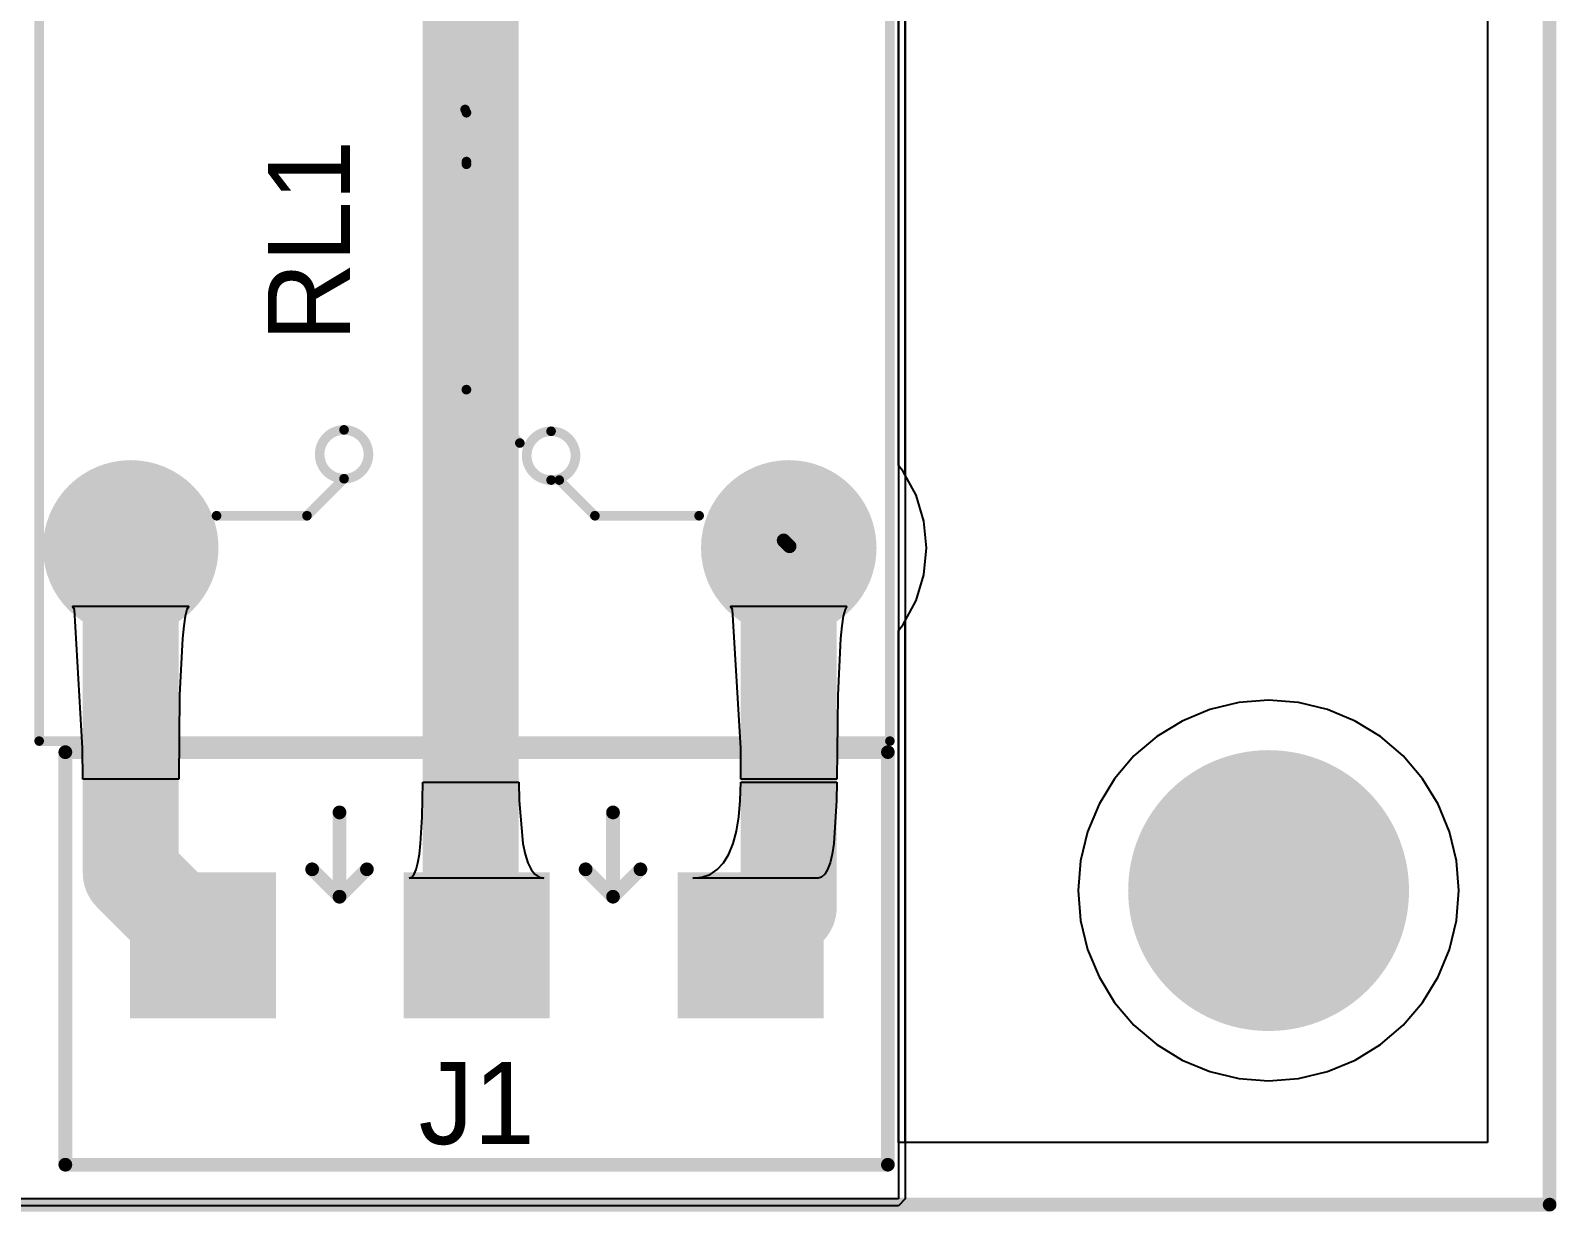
# Model space of a CAD drawing. Header units: millimetres. Extents: x 0 to 190, y 0 to 100.
# Drawn here: x 161.97 to 190.25, y -0.1 to 21.78 of the extents above; entities that cross this region are included whole.
import ezdxf

# ---------------------------------------------------------------- set-up
doc = ezdxf.new("R2010")
doc.units = ezdxf.units.MM
for name, color, linetype in [('BottomLayer', 5, 'Continuous'), ('BottomSolder', 6, 'Continuous'), ('KeepOutLayer', 6, 'Continuous'), ('MultiLayer', 9, 'Continuous'), ('PadHoleLayer', 156, 'Continuous'), ('TopLayer', 1, 'Continuous'), ('TopOverlay', 2, 'Continuous'), ('TopSolder', 216, 'Continuous')]:
    doc.layers.add(name, color=color, linetype=linetype)

# ---------------------------------------------------------------- blocks, each defined once
blk = doc.blocks.new('R_____5_C____SRD_30')
at = {"layer": 'BottomLayer'}
h = blk.add_hatch(color=5, dxfattribs=at)
edge = h.paths.add_edge_path()
edge.add_arc((2, 6), 1.524, 0, 360)
h = blk.add_hatch(color=5, dxfattribs=at)
edge = h.paths.add_edge_path()
edge.add_arc((14.2, 6), 1.524, 0, 360)
h = blk.add_hatch(color=5, dxfattribs=at)
edge = h.paths.add_edge_path()
edge.add_arc((0, 0), 1.524, 0, 360)
h = blk.add_hatch(color=5, dxfattribs=at)
edge = h.paths.add_edge_path()
edge.add_arc((2, -6), 1.524, 0, 360)
h = blk.add_hatch(color=5, dxfattribs=at)
edge = h.paths.add_edge_path()
edge.add_arc((14.2, -6.192), 1.524, 0, 360)
at = {"layer": 'BottomSolder'}
h = blk.add_hatch(color=6, dxfattribs=at)
edge = h.paths.add_edge_path()
edge.add_arc((2, 6), 1.626, 0, 360)
h = blk.add_hatch(color=6, dxfattribs=at)
edge = h.paths.add_edge_path()
edge.add_arc((14.2, 6), 1.626, 0, 360)
h = blk.add_hatch(color=6, dxfattribs=at)
edge = h.paths.add_edge_path()
edge.add_arc((0, 0), 1.626, 0, 360)
h = blk.add_hatch(color=6, dxfattribs=at)
edge = h.paths.add_edge_path()
edge.add_arc((2, -6), 1.626, 0, 360)
h = blk.add_hatch(color=6, dxfattribs=at)
edge = h.paths.add_edge_path()
edge.add_arc((14.2, -6.192), 1.626, 0, 360)
at = {"layer": 'MultiLayer'}
h = blk.add_hatch(color=9, dxfattribs=at)
edge = h.paths.add_edge_path()
edge.add_arc((2, 6), 1.524, 0, 360)
h = blk.add_hatch(color=9, dxfattribs=at)
edge = h.paths.add_edge_path()
edge.add_arc((14.2, 6), 1.524, 0, 360)
h = blk.add_hatch(color=9, dxfattribs=at)
edge = h.paths.add_edge_path()
edge.add_arc((0, 0), 1.524, 0, 360)
h = blk.add_hatch(color=9, dxfattribs=at)
edge = h.paths.add_edge_path()
edge.add_arc((2, -6), 1.524, 0, 360)
h = blk.add_hatch(color=9, dxfattribs=at)
edge = h.paths.add_edge_path()
edge.add_arc((14.2, -6.192), 1.524, 0, 360)
at = {"layer": 'PadHoleLayer'}
h = blk.add_hatch(color=156, dxfattribs=at)
edge = h.paths.add_edge_path()
edge.add_arc((2, 6), 0.571, 0, 360)
h = blk.add_hatch(color=156, dxfattribs=at)
edge = h.paths.add_edge_path()
edge.add_arc((14.2, 6), 0.571, 0, 360)
h = blk.add_hatch(color=156, dxfattribs=at)
edge = h.paths.add_edge_path()
edge.add_arc((0, 0), 0.571, 0, 360)
h = blk.add_hatch(color=156, dxfattribs=at)
edge = h.paths.add_edge_path()
edge.add_arc((2, -6), 0.571, 0, 360)
h = blk.add_hatch(color=156, dxfattribs=at)
edge = h.paths.add_edge_path()
edge.add_arc((14.2, -6.192), 0.571, 0, 360)
at = {"layer": 'TopLayer'}
h = blk.add_hatch(color=1, dxfattribs=at)
edge = h.paths.add_edge_path()
edge.add_arc((2, 6), 1.524, 0, 360)
h = blk.add_hatch(color=1, dxfattribs=at)
edge = h.paths.add_edge_path()
edge.add_arc((14.2, 6), 1.524, 0, 360)
h = blk.add_hatch(color=1, dxfattribs=at)
edge = h.paths.add_edge_path()
edge.add_arc((0, 0), 1.524, 0, 360)
h = blk.add_hatch(color=1, dxfattribs=at)
edge = h.paths.add_edge_path()
edge.add_arc((2, -6), 1.524, 0, 360)
h = blk.add_hatch(color=1, dxfattribs=at)
edge = h.paths.add_edge_path()
edge.add_arc((14.2, -6.192), 1.524, 0, 360)
at = {"layer": 'TopSolder'}
h = blk.add_hatch(color=216, dxfattribs=at)
edge = h.paths.add_edge_path()
edge.add_arc((2, 6), 1.626, 0, 360)
h = blk.add_hatch(color=216, dxfattribs=at)
edge = h.paths.add_edge_path()
edge.add_arc((14.2, 6), 1.626, 0, 360)
h = blk.add_hatch(color=216, dxfattribs=at)
edge = h.paths.add_edge_path()
edge.add_arc((0, 0), 1.626, 0, 360)
h = blk.add_hatch(color=216, dxfattribs=at)
edge = h.paths.add_edge_path()
edge.add_arc((2, -6), 1.626, 0, 360)
h = blk.add_hatch(color=216, dxfattribs=at)
edge = h.paths.add_edge_path()
edge.add_arc((14.2, -6.192), 1.626, 0, 360)
at = {"layer": 'TopOverlay'}
for points, const_width in [([(-1.61, -7.889), (-1.61, 7.874)], 0.178), ([(17.78, 7.874), (-1.61, 7.874)], 0.178), ([(17.78, -7.889), (17.78, 7.874)], 0.178), ([(14.062, 5.905), (14.171, 6.015)], 0.254), ([(1.631, 1.502), (1.631, 4.397)], 0.178), ([(13.604, 2.408), (13.604, 4.339)], 0.178), ([(12.944, 1.748), (13.604, 2.408)], 0.178), ([(11.267, 0.026), (12.258, 1.017)], 0.178), ([(6.076, 0.003), (0.888, 0.003)], 0.178), ([(11.267, 0.028), (7.092, 0.028)], 0.178), ([(1.606, -4.366), (1.606, -1.496)], 0.178), ([(13.604, -2.926), (12.918, -2.24)], 0.178), ([(13.604, -4.602), (13.604, -2.926)], 0.178), ([(17.78, -7.889), (-1.61, -7.889)], 0.178)]:
    blk.add_lwpolyline(points, dxfattribs=dict(at, const_width=const_width))
for points, const_width in [([(-1.655, 7.874, 1), (-1.566, 7.874, 1)], 0.0889), ([(-1.655, 7.874, 1), (-1.566, 7.874, 1)], 0.0889), ([(17.736, 7.874, 1), (17.824, 7.874, 1)], 0.0889), ([(17.736, 7.874, 1), (17.824, 7.874, 1)], 0.0889), ([(13.998, 5.905, 1), (14.125, 5.905, 1)], 0.127), ([(14.107, 6.015, 1), (14.234, 6.015, 1)], 0.127), ([(1.587, 4.397, 1), (1.676, 4.397, 1)], 0.0889), ([(13.56, 4.339, 1), (13.649, 4.339, 1)], 0.0889), ([(13.56, 2.408, 1), (13.649, 2.408, 1)], 0.0889), ([(13.56, 2.408, 1), (13.649, 2.408, 1)], 0.0889), ([(12.944, 1.596, 1), (12.039, 1.596, 1)], 0.178), ([(12.899, 1.748, 1), (12.988, 1.748, 1)], 0.0889), ([(1.587, 1.502, 1), (1.676, 1.502, 1)], 0.0889), ([(1.612, 1.476, 1), (1.701, 1.476, 1)], 0.0889), ([(11.995, 1.596, 1), (12.084, 1.596, 1)], 0.0889), ([(12.899, 1.596, 1), (12.988, 1.596, 1)], 0.0889), ([(12.213, 1.017, 1), (12.302, 1.017, 1)], 0.0889), ([(7.041, 0.028, 1), (6.137, 0.028, 1)], 0.178), ([(0.844, 0.003, 1), (0.933, 0.003, 1)], 0.0889), ([(6.032, 0.003, 1), (6.121, 0.003, 1)], 0.0889), ([(6.092, 0.028, 1), (6.181, 0.028, 1)], 0.0889), ([(6.997, 0.028, 1), (7.086, 0.028, 1)], 0.0889), ([(7.048, 0.028, 1), (7.137, 0.028, 1)], 0.0889), ([(11.223, 0.028, 1), (11.312, 0.028, 1)], 0.0889), ([(11.223, 0.026, 1), (11.312, 0.026, 1)], 0.0889), ([(1.561, -1.496, 1), (1.65, -1.496, 1)], 0.0889), ([(1.587, -1.47, 1), (1.676, -1.47, 1)], 0.0889), ([(12.918, -2.24, 1), (12.014, -2.24, 1)], 0.178), ([(11.969, -2.24, 1), (12.058, -2.24, 1)], 0.0889), ([(12.874, -2.24, 1), (12.963, -2.24, 1)], 0.0889), ([(12.874, -2.24, 1), (12.963, -2.24, 1)], 0.0889), ([(13.56, -2.926, 1), (13.649, -2.926, 1)], 0.0889), ([(13.56, -2.926, 1), (13.649, -2.926, 1)], 0.0889), ([(1.561, -4.366, 1), (1.65, -4.366, 1)], 0.0889), ([(13.56, -4.602, 1), (13.649, -4.602, 1)], 0.0889), ([(-1.655, -7.889, 1), (-1.566, -7.889, 1)], 0.0889), ([(-1.655, -7.889, 1), (-1.566, -7.889, 1)], 0.0889), ([(17.736, -7.889, 1), (17.824, -7.889, 1)], 0.0889), ([(17.736, -7.889, 1), (17.824, -7.889, 1)], 0.0889)]:
    blk.add_lwpolyline(points, format="xyb", close=True, dxfattribs=dict(at, const_width=const_width))
at = {"layer": 'TopOverlay', "const_width": 0.178}
blk.add_lwpolyline([(1.657, 1.476, -0.414214), (1.631, -1.47)], format="xyb", dxfattribs=at)
blk = doc.blocks.new('KF3_5_08_59')
at = {"layer": 'BottomLayer'}
for points in [[(-1.25, 1.25), (1.25, 1.25), (1.25, -1.25), (-1.25, -1.25)], [(3.83, 1.25), (6.33, 1.25), (6.33, -1.25), (3.83, -1.25)], [(8.897, 1.25), (11.397, 1.25), (11.397, -1.25), (8.897, -1.25)]]:
    blk.add_hatch(color=5, dxfattribs=at).paths.add_polyline_path(points)
at = {"layer": 'BottomSolder'}
for points in [[(-1.352, 1.352), (1.352, 1.352), (1.352, -1.352), (-1.352, -1.352)], [(3.728, 1.352), (6.432, 1.352), (6.432, -1.352), (3.728, -1.352)], [(8.796, 1.352), (11.499, 1.352), (11.499, -1.352), (8.796, -1.352)]]:
    blk.add_hatch(color=6, dxfattribs=at).paths.add_polyline_path(points)
at = {"layer": 'MultiLayer'}
for points in [[(-1.25, 1.25), (1.25, 1.25), (1.25, -1.25), (-1.25, -1.25)], [(3.83, 1.25), (6.33, 1.25), (6.33, -1.25), (3.83, -1.25)], [(8.897, 1.25), (11.397, 1.25), (11.397, -1.25), (8.897, -1.25)]]:
    blk.add_hatch(color=9, dxfattribs=at).paths.add_polyline_path(points)
at = {"layer": 'PadHoleLayer'}
h = blk.add_hatch(color=156, dxfattribs=at)
edge = h.paths.add_edge_path()
edge.add_arc((0, 0), 0.65, 0, 360)
h = blk.add_hatch(color=156, dxfattribs=at)
edge = h.paths.add_edge_path()
edge.add_arc((5.08, 0), 0.65, 0, 360)
h = blk.add_hatch(color=156, dxfattribs=at)
edge = h.paths.add_edge_path()
edge.add_arc((10.147, 0), 0.65, 0, 360)
at = {"layer": 'TopLayer'}
for points in [[(-1.25, 1.25), (1.25, 1.25), (1.25, -1.25), (-1.25, -1.25)], [(3.83, 1.25), (6.33, 1.25), (6.33, -1.25), (3.83, -1.25)], [(8.897, 1.25), (11.397, 1.25), (11.397, -1.25), (8.897, -1.25)]]:
    blk.add_hatch(color=1, dxfattribs=at).paths.add_polyline_path(points)
at = {"layer": 'TopSolder'}
for points in [[(-1.352, 1.352), (1.352, 1.352), (1.352, -1.352), (-1.352, -1.352)], [(3.728, 1.352), (6.432, 1.352), (6.432, -1.352), (3.728, -1.352)], [(8.796, 1.352), (11.499, 1.352), (11.499, -1.352), (8.796, -1.352)]]:
    blk.add_hatch(color=216, dxfattribs=at).paths.add_polyline_path(points)
at = {"layer": 'TopOverlay', "const_width": 0.254}
for points in [[(-2.54, 4.064), (-2.54, -3.581)], [(12.7, 4.064), (-2.54, 4.064)], [(12.7, 4.064), (12.7, -3.581)], [(2.553, -0.902), (2.045, -1.41)], [(2.553, -0.902), (2.553, -2.464)], [(3.061, -1.41), (2.553, -0.902)], [(7.62, -0.902), (7.112, -1.41)], [(8.128, -1.41), (7.62, -0.902)], [(7.62, -0.902), (7.62, -2.464)], [(12.7, -3.581), (-2.54, -3.581)]]:
    blk.add_lwpolyline(points, dxfattribs=at)
at = {"layer": 'TopOverlay', "const_width": 0.127}
for points in [[(-2.603, 4.064, 1), (-2.477, 4.064, 1)], [(-2.603, 4.064, 1), (-2.477, 4.064, 1)], [(12.636, 4.064, 1), (12.764, 4.064, 1)], [(12.636, 4.064, 1), (12.764, 4.064, 1)], [(2.489, -0.902, 1), (2.616, -0.902, 1)], [(2.489, -0.902, 1), (2.616, -0.902, 1)], [(2.489, -0.902, 1), (2.616, -0.902, 1)], [(7.556, -0.902, 1), (7.684, -0.902, 1)], [(7.556, -0.902, 1), (7.684, -0.902, 1)], [(7.556, -0.902, 1), (7.684, -0.902, 1)], [(1.981, -1.41, 1), (2.108, -1.41, 1)], [(2.997, -1.41, 1), (3.124, -1.41, 1)], [(7.049, -1.41, 1), (7.175, -1.41, 1)], [(8.064, -1.41, 1), (8.191, -1.41, 1)], [(2.489, -2.464, 1), (2.616, -2.464, 1)], [(7.556, -2.464, 1), (7.684, -2.464, 1)], [(-2.603, -3.581, 1), (-2.477, -3.581, 1)], [(-2.603, -3.581, 1), (-2.477, -3.581, 1)], [(12.636, -3.581, 1), (12.764, -3.581, 1)], [(12.636, -3.581, 1), (12.764, -3.581, 1)]]:
    blk.add_lwpolyline(points, format="xyb", close=True, dxfattribs=at)

msp = doc.modelspace()

# ---------------------------------------------------------------- hatches: boundary and pattern name
at = {"layer": 'BottomLayer'}
h = msp.add_hatch(color=5, dxfattribs=at)
edge = h.paths.add_edge_path()
edge.add_arc((184.912, 5.842), 2.5, 0, 360)
at = {"layer": 'BottomSolder'}
h = msp.add_hatch(color=6, dxfattribs=at)
edge = h.paths.add_edge_path()
edge.add_arc((184.912, 5.842), 2.602, 0, 360)
at = {"layer": 'MultiLayer'}
h = msp.add_hatch(color=9, dxfattribs=at)
edge = h.paths.add_edge_path()
edge.add_arc((184.912, 5.842), 2.5, 0, 360)
at = {"layer": 'PadHoleLayer'}
h = msp.add_hatch(color=156, dxfattribs=at)
edge = h.paths.add_edge_path()
edge.add_arc((184.912, 5.842), 1.75, 0, 360)
at = {"layer": 'TopLayer'}
h = msp.add_hatch(color=1, dxfattribs=at)
edge = h.paths.add_edge_path()
edge.add_arc((184.912, 5.842), 2.5, 0, 360)
at = {"layer": 'TopSolder'}
h = msp.add_hatch(color=216, dxfattribs=at)
edge = h.paths.add_edge_path()
edge.add_arc((184.912, 5.842), 2.602, 0, 360)

# ---------------------------------------------------------------- linework, layer by layer
at = {"layer": 'BottomLayer'}
for p, q in [((188.966, 98.923), (188.966, 1.175)), ((178.181, 27.686), (178.181, 0.127)), ((178.181, 13.541), (178.181, 23.043)), ((178.38, 13.169), (178.181, 13.541)), ((178.525, 12.69), (178.38, 13.169)), ((178.574, 12.192), (178.525, 12.69)), ((178.525, 11.694), (178.574, 12.192)), ((178.38, 11.215), (178.525, 11.694)), ((162.788, 11.049), (162.752, 11.115)), ((162.752, 11.115), (164.908, 11.115)), ((162.939, 8.482), (162.788, 11.049)), ((164.872, 11.049), (164.84, 10.926)), ((164.908, 11.115), (164.872, 11.049)), ((174.98, 11.049), (174.944, 11.115)), ((174.944, 11.115), (177.1, 11.115)), ((175.131, 8.482), (174.98, 11.049)), ((177.064, 11.049), (177.032, 10.926)), ((177.1, 11.115), (177.064, 11.049)), ((178.181, 10.843), (178.38, 11.215)), ((164.812, 10.747), (164.787, 10.511)), ((164.84, 10.926), (164.812, 10.747)), ((177.004, 10.747), (176.979, 10.511)), ((177.032, 10.926), (177.004, 10.747)), ((178.181, 1.175), (178.181, 10.843)), ((164.787, 10.511), (164.736, 9.463)), ((176.979, 10.511), (176.928, 9.463)), ((164.736, 9.463), (164.719, 7.906)), ((176.928, 9.463), (176.911, 7.906)), ((184.912, 9.369), (184.36, 9.325)), ((185.464, 9.325), (184.912, 9.369)), ((183.822, 9.196), (183.311, 8.984)), ((184.36, 9.325), (183.822, 9.196)), ((186.002, 9.196), (185.464, 9.325)), ((186.513, 8.984), (186.002, 9.196)), ((183.311, 8.984), (182.839, 8.695)), ((186.985, 8.695), (186.513, 8.984)), ((182.839, 8.695), (182.418, 8.336)), ((187.406, 8.336), (186.985, 8.695)), ((162.941, 7.906), (162.939, 8.482)), ((175.133, 7.906), (175.131, 8.482)), ((182.418, 8.336), (182.059, 7.915)), ((187.765, 7.915), (187.406, 8.336)), ((164.719, 7.906), (162.941, 7.906)), ((169.231, 7.211), (169.241, 7.851)), ((169.241, 7.851), (171.019, 7.851)), ((171.019, 7.851), (171.024, 7.513)), ((175.124, 7.513), (175.133, 7.851)), ((176.911, 7.906), (175.133, 7.906)), ((175.133, 7.851), (176.911, 7.851)), ((176.911, 7.851), (176.908, 7.513)), ((182.059, 7.915), (181.77, 7.443)), ((188.054, 7.443), (187.765, 7.915)), ((171.024, 7.513), (171.093, 6.713)), ((175.097, 7.21), (175.124, 7.513)), ((176.908, 7.513), (176.856, 6.713)), ((181.77, 7.443), (181.558, 6.932)), ((188.266, 6.932), (188.054, 7.443)), ((169.201, 6.713), (169.231, 7.211)), ((175.053, 6.943), (175.097, 7.21)), ((174.991, 6.712), (175.053, 6.943)), ((181.558, 6.932), (181.429, 6.394)), ((188.395, 6.394), (188.266, 6.932)), ((169.151, 6.357), (169.178, 6.517)), ((169.178, 6.517), (169.201, 6.713)), ((171.093, 6.713), (171.135, 6.517)), ((171.135, 6.517), (171.187, 6.357)), ((174.813, 6.355), (174.911, 6.516)), ((174.911, 6.516), (174.991, 6.712)), ((176.824, 6.517), (176.786, 6.357)), ((176.856, 6.713), (176.824, 6.517)), ((169.081, 6.144), (169.118, 6.233)), ((169.118, 6.233), (169.151, 6.357)), ((171.187, 6.357), (171.247, 6.233)), ((171.247, 6.233), (171.317, 6.144)), ((174.564, 6.142), (174.697, 6.231)), ((174.697, 6.231), (174.813, 6.355)), ((176.741, 6.233), (176.689, 6.144)), ((176.786, 6.357), (176.741, 6.233)), ((181.429, 6.394), (181.385, 5.842)), ((188.439, 5.842), (188.395, 6.394)), ((168.991, 6.073), (169.038, 6.091)), ((171.485, 6.073), (168.991, 6.073)), ((169.038, 6.091), (169.081, 6.144)), ((171.317, 6.144), (171.396, 6.091)), ((171.396, 6.091), (171.485, 6.073)), ((174.244, 6.07), (174.413, 6.088)), ((176.565, 6.073), (174.244, 6.07)), ((174.413, 6.088), (174.564, 6.142)), ((176.631, 6.091), (176.565, 6.073)), ((176.689, 6.144), (176.631, 6.091)), ((181.385, 5.842), (181.429, 5.29)), ((188.395, 5.29), (188.439, 5.842)), ((181.429, 5.29), (181.558, 4.752)), ((188.266, 4.752), (188.395, 5.29)), ((181.558, 4.752), (181.77, 4.241)), ((188.054, 4.241), (188.266, 4.752)), ((181.77, 4.241), (182.059, 3.769)), ((187.765, 3.769), (188.054, 4.241)), ((182.059, 3.769), (182.418, 3.348)), ((187.406, 3.348), (187.765, 3.769)), ((182.418, 3.348), (182.839, 2.989)), ((186.985, 2.989), (187.406, 3.348)), ((182.839, 2.989), (183.311, 2.7)), ((186.513, 2.7), (186.985, 2.989)), ((183.311, 2.7), (183.822, 2.488)), ((186.002, 2.488), (186.513, 2.7)), ((183.822, 2.488), (184.36, 2.359)), ((184.36, 2.359), (184.912, 2.315)), ((184.912, 2.315), (185.464, 2.359)), ((185.464, 2.359), (186.002, 2.488)), ((188.966, 1.175), (178.181, 1.175)), ((178.054, 0), (113.411, 0)), ((178.181, 0.127), (178.054, 0))]:
    msp.add_line(p, q, dxfattribs=at)
at = {"layer": 'BottomLayer', "const_width": 1.778}
for points in [[(170.13, 4.934), (170.13, 26.284)], [(163.83, 6.167), (163.83, 12.192)], [(176.022, 5.53), (176.022, 12.192)], [(163.83, 6.167), (165.171, 4.826)], [(175.318, 4.826), (176.022, 5.53)], [(170.13, 4.934), (170.238, 4.826)]]:
    msp.add_lwpolyline(points, dxfattribs=at)
at = {"layer": 'BottomLayer', "const_width": 0.889}
for points in [[(163.386, 12.192, 1), (164.274, 12.192, 1)], [(175.577, 12.192, 1), (176.466, 12.192, 1)], [(163.386, 6.167, 1), (164.274, 6.167, 1)], [(163.386, 6.167, 1), (164.274, 6.167, 1)], [(175.577, 5.53, 1), (176.466, 5.53, 1)], [(175.577, 5.53, 1), (176.466, 5.53, 1)], [(164.726, 4.826, 1), (165.615, 4.826, 1)], [(169.685, 4.934, 1), (170.574, 4.934, 1)], [(169.685, 4.934, 1), (170.574, 4.934, 1)], [(169.793, 4.826, 1), (170.682, 4.826, 1)], [(174.873, 4.826, 1), (175.762, 4.826, 1)]]:
    msp.add_lwpolyline(points, format="xyb", close=True, dxfattribs=at)
at = {"layer": 'KeepOutLayer', "const_width": 0.254}
for points in [[(190.119, 100.076), (190.119, 0.022)], [(0.022, 0.022), (190.119, 0.022)]]:
    msp.add_lwpolyline(points, dxfattribs=at)
at = {"layer": 'KeepOutLayer', "const_width": 0.127}
msp.add_lwpolyline([(190.056, 0.022, 1), (190.183, 0.022, 1)], format="xyb", close=True, dxfattribs=at)
msp.add_lwpolyline([(190.056, 0.022, 1), (190.183, 0.022, 1)], format="xyb", close=True, dxfattribs=at)
at = {"layer": 'TopLayer'}
for p, q in [((188.966, 98.923), (188.966, 1.175)), ((178.054, 27.559), (178.054, 0.127)), ((178.054, 13.72), (178.054, 22.864)), ((178.144, 13.61), (178.054, 13.72)), ((178.38, 13.169), (178.144, 13.61)), ((178.525, 12.69), (178.38, 13.169)), ((178.574, 12.192), (178.525, 12.69)), ((178.525, 11.694), (178.574, 12.192)), ((178.38, 11.215), (178.525, 11.694)), ((178.144, 10.774), (178.38, 11.215)), ((178.054, 10.664), (178.144, 10.774)), ((178.054, 1.175), (178.054, 10.664)), ((184.912, 9.369), (184.36, 9.325)), ((185.464, 9.325), (184.912, 9.369)), ((183.822, 9.196), (183.311, 8.984)), ((184.36, 9.325), (183.822, 9.196)), ((186.002, 9.196), (185.464, 9.325)), ((186.513, 8.984), (186.002, 9.196)), ((183.311, 8.984), (182.839, 8.695)), ((186.985, 8.695), (186.513, 8.984)), ((182.839, 8.695), (182.418, 8.336)), ((187.406, 8.336), (186.985, 8.695)), ((182.418, 8.336), (182.059, 7.915)), ((187.765, 7.915), (187.406, 8.336)), ((182.059, 7.915), (181.77, 7.443)), ((188.054, 7.443), (187.765, 7.915)), ((181.77, 7.443), (181.558, 6.932)), ((188.266, 6.932), (188.054, 7.443)), ((181.558, 6.932), (181.429, 6.394)), ((188.395, 6.394), (188.266, 6.932)), ((181.429, 6.394), (181.385, 5.842)), ((188.439, 5.842), (188.395, 6.394)), ((181.385, 5.842), (181.429, 5.29)), ((188.395, 5.29), (188.439, 5.842)), ((181.429, 5.29), (181.558, 4.752)), ((188.266, 4.752), (188.395, 5.29)), ((181.558, 4.752), (181.77, 4.241)), ((188.054, 4.241), (188.266, 4.752)), ((181.77, 4.241), (182.059, 3.769)), ((187.765, 3.769), (188.054, 4.241)), ((182.059, 3.769), (182.418, 3.348)), ((187.406, 3.348), (187.765, 3.769)), ((182.418, 3.348), (182.839, 2.989)), ((186.985, 2.989), (187.406, 3.348)), ((182.839, 2.989), (183.311, 2.7)), ((186.513, 2.7), (186.985, 2.989)), ((183.311, 2.7), (183.822, 2.488)), ((186.002, 2.488), (186.513, 2.7)), ((183.822, 2.488), (184.36, 2.359)), ((184.36, 2.359), (184.912, 2.315)), ((184.912, 2.315), (185.464, 2.359)), ((185.464, 2.359), (186.002, 2.488)), ((188.966, 1.175), (178.054, 1.175)), ((178.054, 0.127), (113.284, 0.127))]:
    msp.add_line(p, q, dxfattribs=at)

# ---------------------------------------------------------------- block references
for name, p, rotation in [('R_____5_C____SRD_30', (170.022, 26.392), 270), ('KF3_5_08_59', (175.318, 4.826), 180)]:
    msp.add_blockref(name, p, dxfattribs=dict(rotation=rotation))

# ---------------------------------------------------------------- texts
at = {"layer": 'TopOverlay'}
msp.add_text('RL1', height=1.524, rotation=90, dxfattribs=at).set_placement((167.894, 16.011))
msp.add_text('J1', height=1.524, dxfattribs=at).set_placement((169.164, 1.143))

doc.saveas('drawing.dxf')
